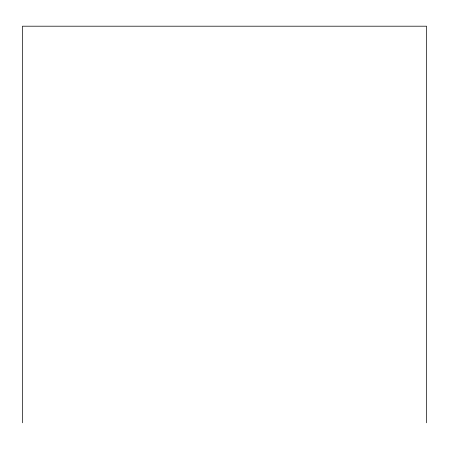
<?xml version="1.0" encoding="UTF-8"?>
<svg xmlns="http://www.w3.org/2000/svg" width="449" height="449" viewBox="0 0 449 449"><rect width="100%" height="100%" fill="white"/><g stroke="black" fill="none" stroke-linecap="round" stroke-linejoin="round"><path stroke-width="0.67" d="M426.55 422.801L426.55 26.199L22.45 26.199L22.45 422.801"/></g></svg>
